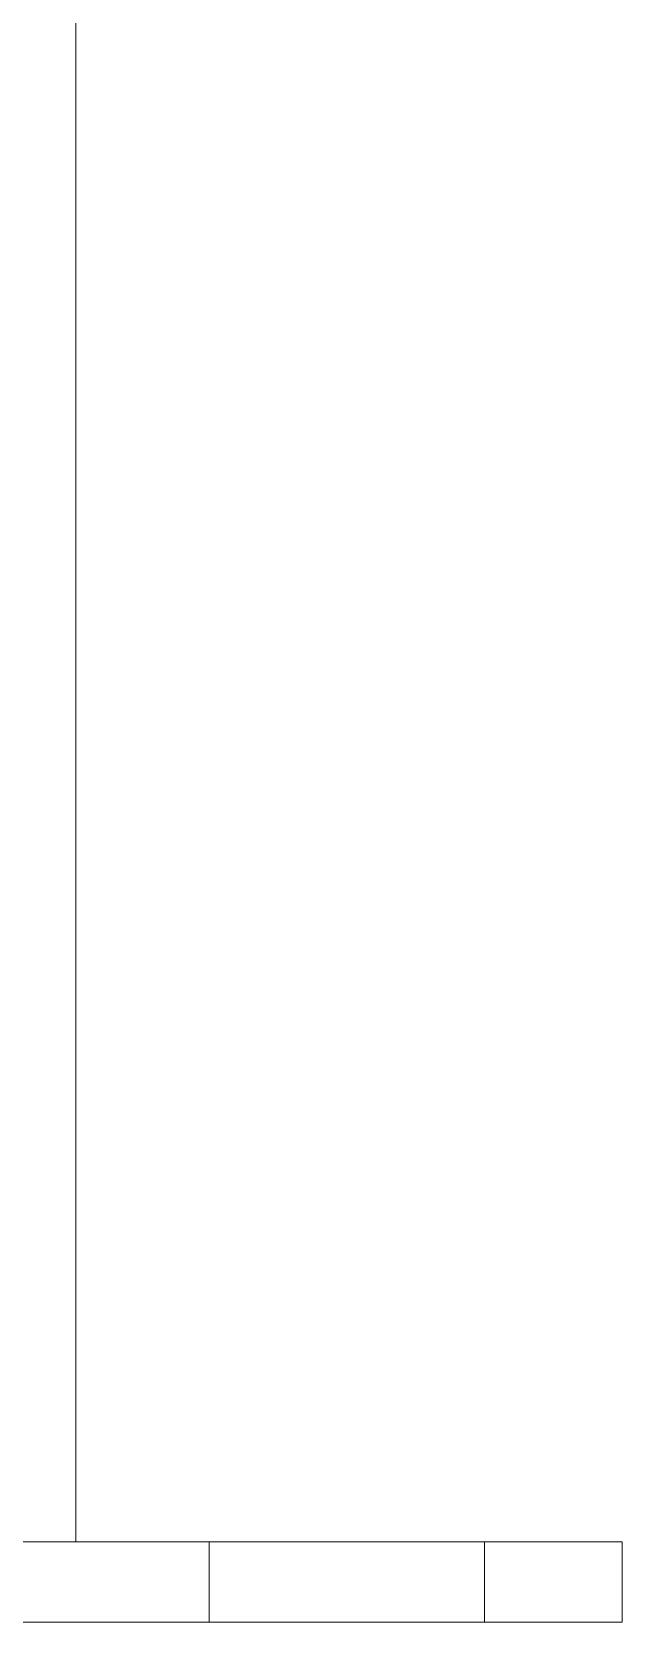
# Model space of a CAD drawing. Header units: centimetres. Extents: x 710 to 12582, y -437 to 1921.
# Drawn here: x 5797.09 to 5799.81, y 101.87 to 109.2 of the extents above; entities that cross this region are included whole.
import ezdxf

# ---------------------------------------------------------------- set-up
doc = ezdxf.new("R2010")
doc.units = ezdxf.units.CM
doc.layers.add('M-EQPM', color=7, linetype='Continuous', lineweight=9)

# ---------------------------------------------------------------- blocks, each defined once
blk = doc.blocks.new('EQ-07-007 - EQ-07-007_dwg_Agrupar_744-1591877-Sección 4')
at = {"layer": 'M-EQPM', "color": 253, "true_color": 0x999999}
for p, q in [((5797.2881, 117.0384), (5797.2881, 102.2384)), ((5797.2881, 102.2384), (5797.2881, 117.0384)), ((5797.2881, 117.0384), (5797.2881, 102.2384))]:
    blk.add_line(p, q, dxfattribs=at)
blk = doc.blocks.new('EQ-07-007 - EQ-07-007_dwg-1591871-Sección 4')
blk.add_blockref('EQ-07-007 - EQ-07-007_dwg_Agrupar_744-1591877-Sección 4', (0, 0))
blk = doc.blocks.new('EQ-07-007 - EQ-07-007-1585142-Sección 4')
blk.add_blockref('EQ-07-007 - EQ-07-007_dwg-1591871-Sección 4', (0, 0))
blk = doc.blocks.new('EQ-07-008 - EQ-07-008_dwg_Agrupar_734-1585978-Sección 4')
at = {"layer": 'M-EQPM', "color": 136, "true_color": 0x007f7f}
for p, q in [((5789.8076, 102.2384), (5799.8076, 102.2384)), ((5799.8076, 102.2384), (5789.8076, 102.2384)), ((5797.9104, 102.2384), (5797.9026, 102.2384)), ((5797.9026, 101.8684), (5797.9026, 102.2384)), ((5797.9026, 102.2384), (5797.9104, 102.2384)), ((5799.1648, 102.2384), (5799.1726, 102.2384)), ((5799.1726, 102.2384), (5799.1648, 102.2384)), ((5799.1726, 101.8684), (5799.1726, 102.2384)), ((5799.8076, 101.8684), (5799.8076, 102.2384)), ((5799.8076, 101.8684), (5789.8076, 101.8684)), ((5799.8076, 101.8684), (5789.8076, 101.8684)), ((5797.9104, 101.8684), (5797.9026, 101.8684)), ((5797.9026, 101.8684), (5797.9104, 101.8684)), ((5799.1648, 101.8684), (5799.1726, 101.8684)), ((5799.1726, 101.8684), (5799.1648, 101.8684))]:
    blk.add_line(p, q, dxfattribs=at)
at = {"layer": 'M-EQPM', "color": 136, "true_color": 0x007f7f, "flags": 128}
blk.add_lwpolyline([(5799.8076, 102.2384), (5799.8076, 101.8684), (5789.8076, 101.8684), (5789.8076, 102.2384), (5799.8076, 102.2384), (5799.8076, 101.8684)], dxfattribs=at)
blk = doc.blocks.new('EQ-07-008 - EQ-07-008_dwg-1585974-Sección 4')
blk.add_blockref('EQ-07-008 - EQ-07-008_dwg_Agrupar_734-1585978-Sección 4', (0, 0))
blk = doc.blocks.new('EQ-07-008 - EQ-07-008-1586000-Sección 4')
blk.add_blockref('EQ-07-008 - EQ-07-008_dwg-1585974-Sección 4', (0, 0))
blk = doc.blocks.new('PQ_RVR_MEP-01_ZZ_ZZ_MO_T_A_rvt-1-Sección 4')
at = {"layer": 'M-EQPM', "lineweight": 9}
for name in ['EQ-07-008 - EQ-07-008-1586000-Sección 4', 'EQ-07-007 - EQ-07-007-1585142-Sección 4']:
    blk.add_blockref(name, (0, 0), dxfattribs=at)

msp = doc.modelspace()

# ---------------------------------------------------------------- block references
at = {"lineweight": 5}
msp.add_blockref('PQ_RVR_MEP-01_ZZ_ZZ_MO_T_A_rvt-1-Sección 4', (0, 0), dxfattribs=at)

doc.saveas('drawing.dxf')
